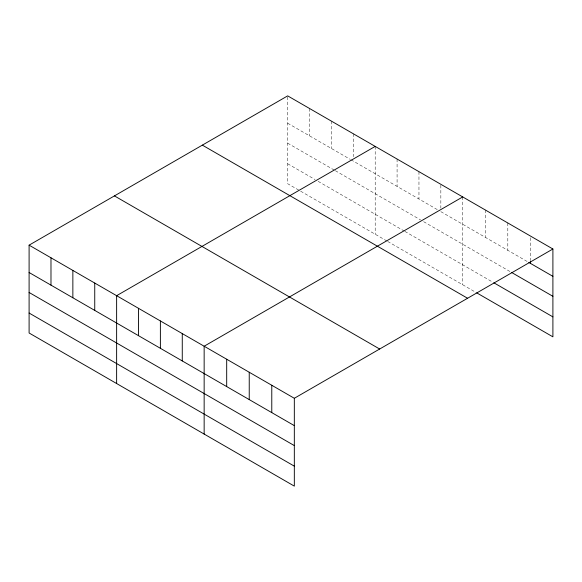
<?xml version="1.0" encoding="UTF-8"?>
<svg xmlns="http://www.w3.org/2000/svg" width="582" height="582" viewBox="0 0 582 582"><rect width="100%" height="100%" fill="white"/><g stroke="black" fill="none" stroke-linecap="round" stroke-linejoin="round"><path stroke-width="0.44" stroke-dasharray="2.91 2.18" d="M287.675 123.217L350.197 159.315M350.975 159.766L437.715 209.84M440.843 211.652L528.027 261.98M287.675 143.179L334.563 170.25M335.348 170.701L420.524 219.88M423.652 221.684L510.923 272.07M287.675 163.753L315.029 179.54M318.15 181.344L404.112 230.974M404.897 231.425L493.041 282.314M386.921 241.013L287.675 183.716L287.675 95.87M387.707 241.465L475.938 292.404M530.355 237.747L530.355 260.685M507.81 222.964L507.81 250.311M485.264 209.949L485.264 237.296M462.726 196.934L462.726 284.78M440.843 185.185L440.843 208.123M418.96 171.668L418.96 199.015M397.084 159.039L397.084 186.386M375.201 146.402L375.201 234.248M353.318 133.773L353.318 156.704M331.442 121.136L331.442 148.483M309.559 108.507L309.559 135.853"/><path stroke-width="0.87" d="M294.325 445.594L294.325 398.284L29.1 245.16L29.1 332.999L294.325 486.13L294.325 445.594L29.1 292.47M29.1 245.16L287.675 95.87L552.9 249.001L552.9 336.84L476.716 292.855M375.201 146.402L116.626 295.692L116.626 383.531M462.726 196.934L204.151 346.225L204.151 434.063M294.325 398.284L552.9 249.001M528.798 262.431L552.9 276.341M511.702 272.522L552.9 296.311M493.82 282.765L552.9 316.877M202.347 145.136L467.572 298.26M114.428 195.894L379.653 349.018M29.1 272.507L294.325 425.631M29.1 313.036L294.325 466.16M530.355 261.565L530.355 263.326M271.779 385.269L271.779 412.616M249.234 372.254L249.234 399.601M226.689 359.24L226.689 386.586M182.268 333.588L182.268 360.935M160.385 320.958L160.385 348.305M138.501 308.322L138.501 335.668M94.742 283.056L94.742 310.402M72.859 270.426L72.859 297.773M50.983 257.797L50.983 285.136"/></g></svg>
